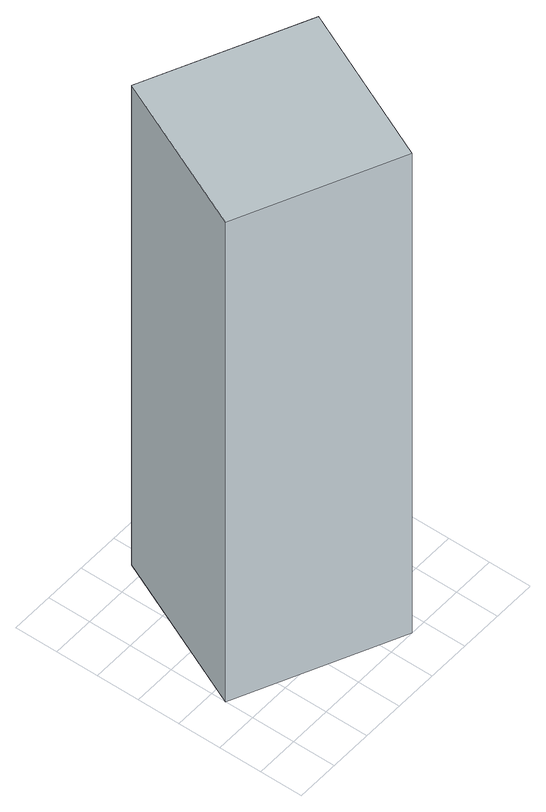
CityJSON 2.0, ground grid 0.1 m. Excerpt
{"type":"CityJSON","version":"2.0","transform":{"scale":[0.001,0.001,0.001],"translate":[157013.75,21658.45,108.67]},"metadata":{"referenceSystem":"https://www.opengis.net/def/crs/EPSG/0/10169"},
"CityObjects":{
"object1":{"type":"GenericCityObject","attributes":{"name":"雨水マンホール","year":2010},"geometry":[{"type":"MultiSurface","lod":"2","boundaries":[[[0,1,2,3]],[[1,0,4,5]],[[0,3,6,4]],[[1,5,7,2]],[[5,4,6,7]],[[7,6,3,2]]]}]}
},
"vertices":[
[364,1,1359],[364,1,9],[0,167,9],[0,167,1359],[531,364,1359],[531,364,9],[167,531,1359],[167,531,9]
]}
